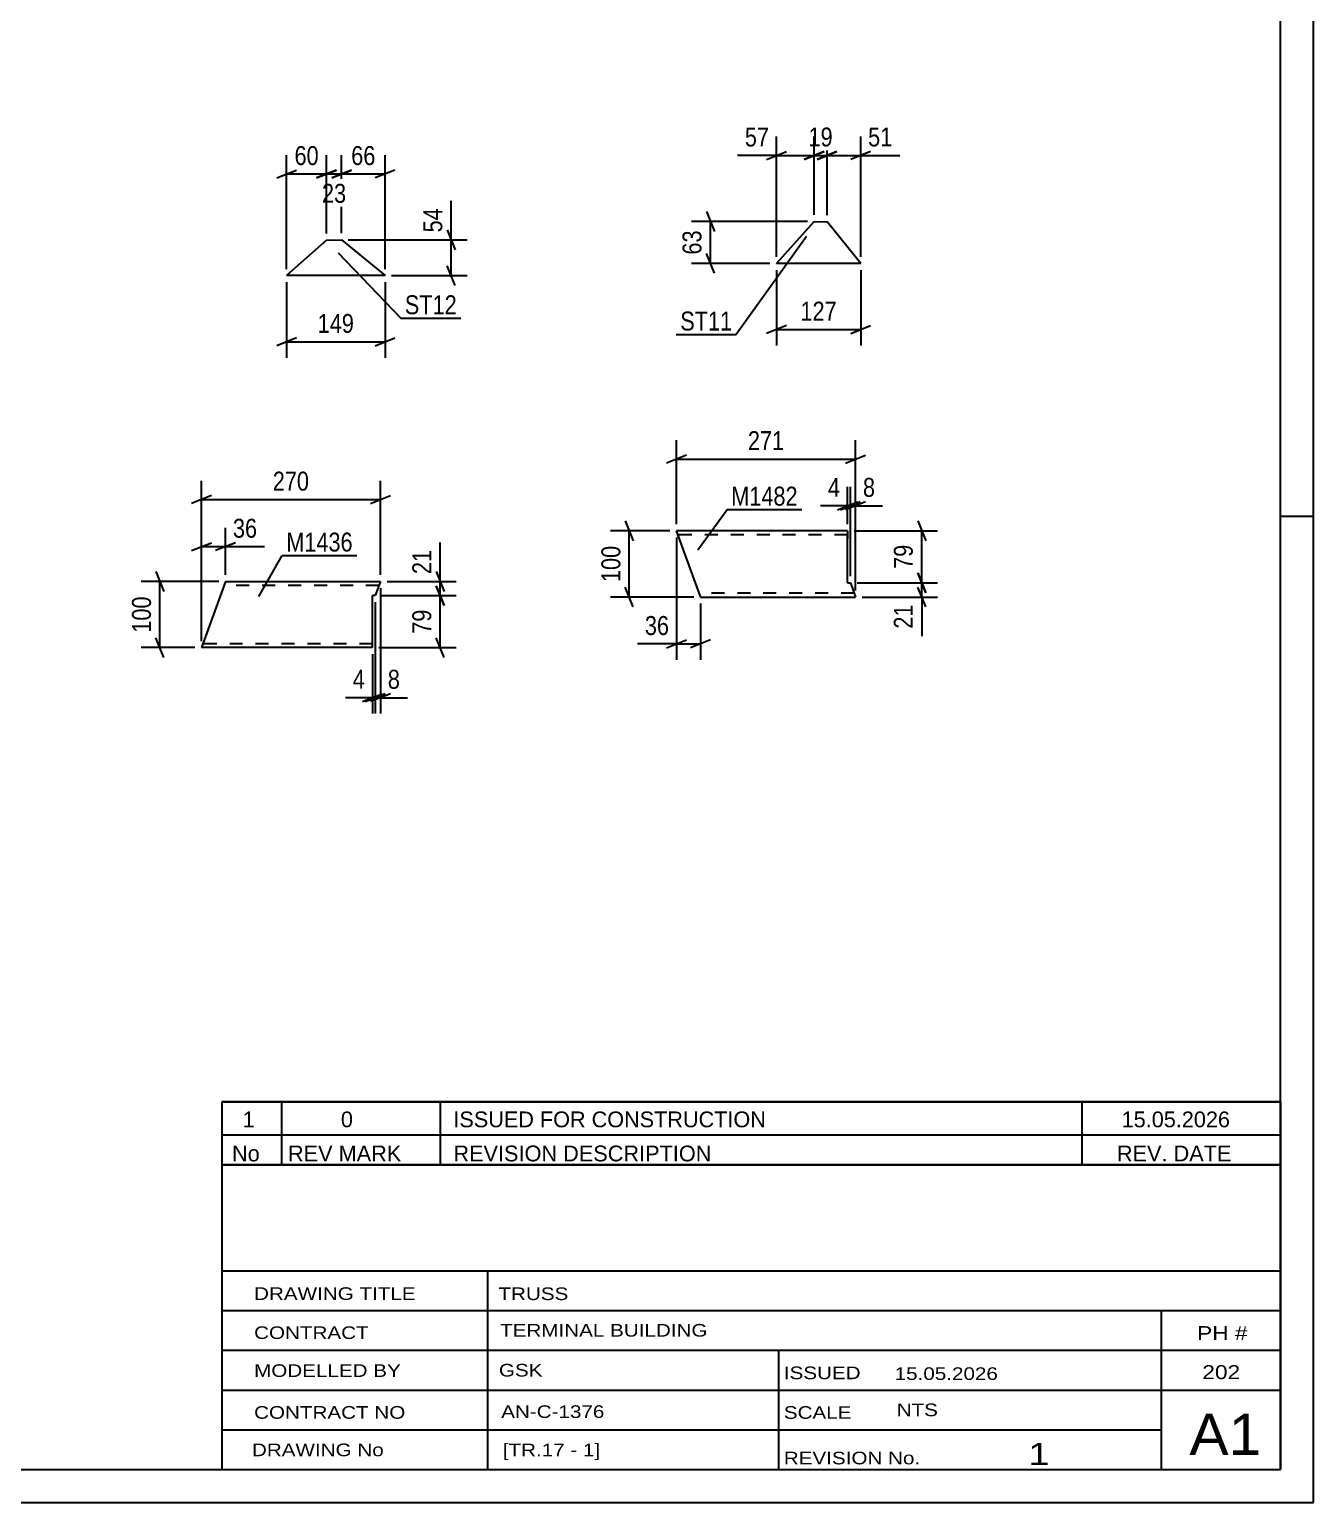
# Model space of a CAD drawing. Header units: millimetres. Extents: x 0 to 594, y 0 to 420.
# Drawn here: x 399.9 to 594, y 0 to 222.6 of the extents above; entities that cross this region are included whole.
import ezdxf

# ---------------------------------------------------------------- set-up
doc = ezdxf.new("R2010")
doc.units = ezdxf.units.MM
doc.linetypes.add('DXK_LINE_DOT2', pattern=[3.9198, 1.9599, -1.9599])
doc.styles.add('Arial Narrow', font='ARIALN.TTF', dxfattribs={"height": 0.2})

# ---------------------------------------------------------------- blocks, each defined once
blk = doc.blocks.new('Unknown-389636974-24141')
at = {"color": 5, "linetype": 'Continuous'}
for p, q in [((594, 0), (594, 420)), ((589, 5), (589, 415)), ((594, 149), (589, 149)), ((5, 5), (589, 5)), ((0, 0), (594, 0))]:
    blk.add_line(p, q, dxfattribs=at)
blk = doc.blocks.new('Unknown-389636974-76566')
at = {"color": 7, "linetype": 'Continuous'}
for p, q in [((429, 51.05), (429, 5)), ((429, 51.05), (589, 51.05)), ((589, 51), (589, 5)), ((429, 35), (589, 35)), ((469.14, 35), (469.14, 5)), ((429, 29), (589, 29)), ((571, 5.05), (571, 29.05)), ((429, 23), (589, 23)), ((513.14, 23), (513.14, 5)), ((429, 17), (589, 17)), ((429, 11), (571, 11)), ((429, 5), (589, 5))]:
    blk.add_line(p, q, dxfattribs=at)
at = {"color": 7, "style": 'Arial Narrow'}
for s, height, width, p in [('DRAWING TITLE', 1.9089, 1.425378, (433.88, 30.61)), ('TRUSS', 1.909, 1.425378, (470.81, 30.59)), ('TERMINAL BUILDING', 1.9089, 1.425378, (471.06, 25.07)), ('CONTRACT', 1.909, 1.425378, (433.88, 24.71)), ('MODELLED BY', 1.9089, 1.425378, (433.88, 18.98)), ('GSK', 1.909, 1.425378, (470.88, 19.04)), ('ISSUED', 1.909, 1.425378, (513.94, 18.64)), ('15.05.2026', 1.909, 1.425378, (530.69, 18.52)), ('CONTRACT NO', 1.9089, 1.425378, (433.88, 12.66)), ('AN-C-1376', 1.909, 1.425378, (471.23, 12.78)), ('SCALE', 1.909, 1.425378, (513.94, 12.65)), ('A1', 6.204, 1.25, (575.24, 7.2)), ('DRAWING No', 1.909, 1.425378, (433.56, 7)), ('[TR.17 - 1]', 1.9089, 1.425378, (471.46, 6.99)), ('1', 3.34, 1.5, (550.91, 5.68)), ('REVISION No.', 1.9089, 1.425378, (513.94, 5.77))]:
    blk.add_text(s, height=height, dxfattribs=dict(at, width=width)).set_placement(p)
at = {"color": 7, "linetype": 'Continuous', "style": 'Arial Narrow'}
for s, height, width, p in [('PH #', 2.1, 1.42538, (576.4, 24.55)), ('202', 2.1, 1.42538, (577.19, 18.65)), ('NTS', 1.909, 1.425378, (531, 13.05))]:
    blk.add_text(s, height=height, dxfattribs=dict(at, width=width)).set_placement(p)
blk = doc.blocks.new('Unknown-389636974-76567')
at = {"color": 7, "linetype": 'Continuous'}
for p, q in [((429, 60.55), (589, 60.55)), ((589, 60.55), (429, 60.55)), ((429, 60.55), (429, 55.55)), ((438, 60.55), (438, 55.55)), ((462, 60.55), (462, 55.55)), ((559, 60.55), (559, 55.55)), ((589, 60.55), (589, 55.55)), ((429, 55.55), (589, 55.55)), ((429, 55.55), (429, 51.05)), ((429, 55.55), (589, 55.55)), ((438, 55.55), (438, 51.05)), ((462, 55.55), (462, 51.05)), ((559, 55.55), (559, 51.05)), ((589, 55.55), (589, 51.05)), ((589, 51.05), (429, 51.05))]:
    blk.add_line(p, q, dxfattribs=at)
at = {"color": 7, "linetype": 'Continuous', "style": 'Arial Narrow'}
for s, height, width, p in [('1', 2.39, 1.196471, (432.16, 56.7)), ('0', 2.39, 1.196471, (447, 56.7)), ('ISSUED FOR CONSTRUCTION', 2.3861, 1.196471, (464, 56.7)), ('15.05.2026', 2.386, 1.196471, (565, 56.7)), ('No', 2.386, 1.2, (430.54, 51.55)), ('REV MARK', 2.386, 1.2, (439, 51.55)), ('REVISION DESCRIPTION', 2.3861, 1.2, (464, 51.55)), ('REV. DATE', 2.386, 1.2, (564.28, 51.55))]:
    blk.add_text(s, height=height, dxfattribs=dict(at, width=width)).set_placement(p)
blk = doc.blocks.new('Part-389636974-57059 - 57058')
at = {"color": 2, "linetype": 'Continuous'}
for p, q in [((512.84, 187.23), (518.52, 193.55)), ((518.52, 193.55), (520.47, 193.5)), ((525.56, 187.23), (520.47, 193.5)), ((525.56, 187.23), (512.84, 187.23))]:
    blk.add_line(p, q, dxfattribs=at)
blk = doc.blocks.new('Part-389636974-57066 - 57065')
at = {"color": 2, "linetype": 'Continuous'}
for p, q in [((444.83, 190.74), (438.8, 185.38)), ((444.83, 190.74), (447.11, 190.79)), ((447.11, 190.79), (453.67, 185.38)), ((453.67, 185.38), (438.8, 185.38))]:
    blk.add_line(p, q, dxfattribs=at)
blk = doc.blocks.new('Part-389636974-74723 - 74722')
at = {"color": 2, "linetype": 'Continuous'}
for p, q in [((429.56, 139.17), (425.92, 129.17)), ((429.56, 139.17), (452.97, 139.17)), ((452.93, 139.08), (452.19, 137.03)), ((452.97, 139.17), (452.93, 139.08)), ((452.19, 137.03), (451.75, 137.03)), ((451.75, 129.17), (451.75, 137.03)), ((451.75, 129.17), (425.92, 129.17))]:
    blk.add_line(p, q, dxfattribs=at)
at = {"color": 7, "linetype": 'DXK_LINE_DOT2'}
for p, q in [((452.75, 138.57), (429.34, 138.57)), ((426.14, 129.77), (426.15, 129.81)), ((451.75, 129.77), (426.14, 129.77))]:
    blk.add_line(p, q, dxfattribs=at)
blk = doc.blocks.new('Part-389636974-74734 - 74733')
at = {"color": 2, "linetype": 'Continuous'}
for p, q in [((523.56, 146.82), (497.72, 146.82)), ((501.33, 136.91), (497.72, 146.82)), ((523.56, 146.82), (523.56, 146.73)), ((523.56, 146.73), (523.56, 145.62)), ((523.56, 138.97), (523.56, 145.62)), ((523.56, 138.97), (524, 138.97)), ((524, 138.97), (524.78, 136.82)), ((501.33, 136.91), (501.36, 136.82)), ((501.36, 136.82), (524.78, 136.82))]:
    blk.add_line(p, q, dxfattribs=at)
at = {"color": 7, "linetype": 'DXK_LINE_DOT2'}
for p, q in [((523.56, 146.22), (497.94, 146.22)), ((523.56, 145.62), (523.56, 146.47)), ((523.6, 138.97), (523.56, 138.97)), ((501.15, 137.42), (501.13, 137.47)), ((524.56, 137.42), (501.15, 137.42)), ((501.36, 136.82), (524.78, 136.82))]:
    blk.add_line(p, q, dxfattribs=at)
blk = doc.blocks.new('StraightDimension-389636974-57818 - 57058')
at = {"color": 7, "linetype": 'Continuous'}
for p, q in [((502.24, 195.05), (503.44, 192.05)), ((517.52, 193.55), (499.99, 193.55)), ((502.84, 187.23), (502.84, 193.55)), ((511.84, 187.23), (499.99, 187.23)), ((503.44, 185.73), (502.24, 188.73))]:
    blk.add_line(p, q, dxfattribs=at)
at = {"color": 0}
blk.add_wipeout([(502.09, 192.82), (497.89, 192.82), (497.89, 187.96), (502.09, 187.96)], dxfattribs=at)
at = {"color": 3, "style": 'Arial Narrow'}
blk.add_text('63', height=2.863, rotation=90.0002, dxfattribs=at).set_placement((501.49, 188.56))
blk = doc.blocks.new('StraightDimension-389636974-57812 - 57058')
at = {"color": 7, "linetype": 'Continuous'}
for p, q in [((512.84, 186.23), (512.84, 174.83)), ((525.56, 186.23), (525.56, 174.83)), ((514.34, 177.83), (511.34, 176.63)), ((512.84, 177.23), (525.56, 177.23)), ((524.06, 176.63), (527.06, 177.83))]:
    blk.add_line(p, q, dxfattribs=at)
at = {"color": 0}
blk.add_wipeout([(522.54, 177.98), (522.54, 182.18), (515.85, 182.18), (515.85, 177.98)], dxfattribs=at)
at = {"color": 3, "style": 'Arial Narrow'}
blk.add_text('127', height=2.863, dxfattribs=at).set_placement((516.45, 178.58))
blk = doc.blocks.new('StraightDimension-389636974-57804 - 57058')
at = {"color": 7, "linetype": 'Continuous'}
for p, q in [((520.47, 194.5), (520.47, 206.4)), ((525.56, 188.23), (525.56, 206.4)), ((518.97, 202.95), (521.97, 204.15)), ((520.47, 203.55), (525.56, 203.55)), ((527.06, 204.15), (524.06, 202.95))]:
    blk.add_line(p, q, dxfattribs=at)
at = {"color": 0}
blk.add_wipeout([(530.94, 204.3), (530.94, 208.5), (526.08, 208.5), (526.08, 204.3)], dxfattribs=at)
at = {"color": 7, "linetype": 'Continuous'}
blk.add_line((525.56, 203.55), (531.46, 203.55), dxfattribs=at)
blk.add_line((525.56, 203.55), (531.46, 203.55), dxfattribs=at)
at = {"color": 3, "style": 'Arial Narrow'}
blk.add_text('51', height=2.863, dxfattribs=at).set_placement((526.68, 204.9))
blk = doc.blocks.new('StraightDimension-389636974-57805 - 57058')
at = {"color": 7, "linetype": 'Continuous'}
for p, q in [((518.52, 194.55), (518.52, 206.4)), ((520.47, 194.5), (520.47, 206.4)), ((517.02, 202.95), (520.02, 204.15)), ((518.52, 203.55), (520.47, 203.55)), ((521.97, 204.15), (518.97, 202.95))]:
    blk.add_line(p, q, dxfattribs=at)
at = {"color": 0}
blk.add_wipeout([(521.93, 204.3), (521.93, 208.5), (517.07, 208.5), (517.07, 204.3)], dxfattribs=at)
at = {"color": 3, "style": 'Arial Narrow'}
blk.add_text('19', height=2.863, dxfattribs=at).set_placement((517.67, 204.9))
blk = doc.blocks.new('StraightDimension-389636974-57806 - 57058')
at = {"color": 7, "linetype": 'Continuous'}
for p, q in [((512.84, 188.23), (512.84, 206.4)), ((518.52, 194.55), (518.52, 206.4)), ((511.34, 202.95), (514.34, 204.15)), ((512.84, 203.55), (518.52, 203.55)), ((520.02, 204.15), (517.02, 202.95))]:
    blk.add_line(p, q, dxfattribs=at)
at = {"color": 0}
blk.add_wipeout([(512.31, 204.3), (512.31, 208.5), (507.45, 208.5), (507.45, 204.3)], dxfattribs=at)
at = {"color": 7, "linetype": 'Continuous'}
blk.add_line((512.84, 203.55), (506.93, 203.55), dxfattribs=at)
blk.add_line((512.84, 203.55), (506.93, 203.55), dxfattribs=at)
at = {"color": 3, "style": 'Arial Narrow'}
blk.add_text('57', height=2.863, dxfattribs=at).set_placement((508.05, 204.9))
blk = doc.blocks.new('StraightDimension-389636974-57836 - 57065')
at = {"color": 7, "linetype": 'Continuous'}
for p, q in [((438.8, 184.38), (438.8, 172.98)), ((453.67, 184.38), (453.67, 172.98)), ((440.3, 175.98), (437.3, 174.78)), ((452.17, 174.78), (455.17, 175.98)), ((438.8, 175.38), (453.67, 175.38))]:
    blk.add_line(p, q, dxfattribs=at)
at = {"color": 0}
blk.add_wipeout([(449.58, 176.13), (449.58, 180.33), (442.89, 180.33), (442.89, 176.13)], dxfattribs=at)
at = {"color": 3, "style": 'Arial Narrow'}
blk.add_text('149', height=2.863, dxfattribs=at).set_placement((443.49, 176.73))
blk = doc.blocks.new('StraightDimension-389636974-76485 - 57065')
at = {"color": 7, "linetype": 'Continuous'}
for p, q in [((447.11, 191.79), (447.11, 203.59)), ((453.67, 186.38), (453.67, 203.59)), ((445.61, 200.14), (448.61, 201.34)), ((447.11, 200.74), (453.67, 200.74)), ((455.17, 201.34), (452.17, 200.14))]:
    blk.add_line(p, q, dxfattribs=at)
at = {"color": 0}
blk.add_wipeout([(452.82, 201.49), (452.82, 205.69), (447.96, 205.69), (447.96, 201.49)], dxfattribs=at)
at = {"color": 3, "style": 'Arial Narrow'}
blk.add_text('66', height=2.863, dxfattribs=at).set_placement((448.56, 202.09))
blk = doc.blocks.new('StraightDimension-389636974-57824 - 57065')
at = {"color": 7, "linetype": 'Continuous'}
for p, q in [((463.07, 192.29), (464.27, 189.29)), ((448.11, 190.79), (466.07, 190.79)), ((463.67, 185.38), (463.67, 190.79)), ((454.67, 185.38), (466.07, 185.38)), ((464.27, 183.88), (463.07, 186.88))]:
    blk.add_line(p, q, dxfattribs=at)
at = {"color": 0}
blk.add_wipeout([(462.92, 196.17), (458.72, 196.17), (458.72, 191.31), (462.92, 191.31)], dxfattribs=at)
at = {"color": 7, "linetype": 'Continuous'}
blk.add_line((463.67, 190.79), (463.67, 196.69), dxfattribs=at)
blk.add_line((463.67, 190.79), (463.67, 196.69), dxfattribs=at)
at = {"color": 3, "style": 'Arial Narrow'}
blk.add_text('54', height=2.863, rotation=90.0002, dxfattribs=at).set_placement((462.32, 191.91))
blk = doc.blocks.new('StraightDimension-389636974-76486 - 57065')
at = {"color": 7, "linetype": 'Continuous'}
for p, q in [((444.83, 191.74), (444.83, 203.14)), ((447.11, 191.79), (447.11, 203.14)), ((443.33, 200.14), (446.33, 201.34)), ((444.83, 200.74), (447.11, 200.74)), ((448.61, 201.34), (445.61, 200.14))]:
    blk.add_line(p, q, dxfattribs=at)
at = {"color": 0}
blk.add_wipeout([(448.4, 195.79), (448.4, 199.99), (443.54, 199.99), (443.54, 195.79)], dxfattribs=at)
at = {"color": 3, "style": 'Arial Narrow'}
blk.add_text('23', height=2.863, dxfattribs=at).set_placement((444.14, 196.39))
blk = doc.blocks.new('StraightDimension-389636974-76487 - 57065')
at = {"color": 7, "linetype": 'Continuous'}
for p, q in [((438.8, 186.38), (438.8, 203.59)), ((444.83, 191.74), (444.83, 203.59)), ((437.3, 200.14), (440.3, 201.34)), ((438.8, 200.74), (444.83, 200.74)), ((446.33, 201.34), (443.33, 200.14))]:
    blk.add_line(p, q, dxfattribs=at)
at = {"color": 0}
blk.add_wipeout([(444.24, 201.49), (444.24, 205.69), (439.39, 205.69), (439.39, 201.49)], dxfattribs=at)
at = {"color": 3, "style": 'Arial Narrow'}
blk.add_text('60', height=2.863, dxfattribs=at).set_placement((439.99, 202.09))
blk = doc.blocks.new('StraightDimension-389636974-74899 - 74722')
at = {"color": 7, "linetype": 'Continuous'}
for p, q in [((425.92, 130.17), (425.92, 154.4)), ((452.97, 140.17), (452.97, 154.4)), ((427.42, 152.15), (424.42, 150.95)), ((425.92, 151.55), (452.97, 151.55)), ((451.47, 150.95), (454.47, 152.15))]:
    blk.add_line(p, q, dxfattribs=at)
at = {"color": 0}
blk.add_wipeout([(442.79, 152.3), (442.79, 156.5), (436.1, 156.5), (436.1, 152.3)], dxfattribs=at)
at = {"color": 3, "style": 'Arial Narrow'}
blk.add_text('270', height=2.863, dxfattribs=at).set_placement((436.7, 152.9))
blk = doc.blocks.new('StraightDimension-389636974-75711 - 74722')
at = {"color": 7, "linetype": 'Continuous'}
for p, q in [((452.97, 138.17), (452.97, 119.21)), ((452.19, 136.03), (452.19, 119.21)), ((450.69, 121.01), (453.69, 122.21)), ((454.47, 122.21), (451.47, 121.01)), ((452.19, 121.61), (452.97, 121.61))]:
    blk.add_line(p, q, dxfattribs=at)
at = {"color": 0}
blk.add_wipeout([(456.52, 122.36), (456.52, 126.56), (453.49, 126.56), (453.49, 122.36)], dxfattribs=at)
at = {"color": 7, "linetype": 'Continuous'}
blk.add_line((452.97, 121.61), (457.05, 121.61), dxfattribs=at)
blk.add_line((452.97, 121.61), (457.05, 121.61), dxfattribs=at)
at = {"color": 3, "style": 'Arial Narrow'}
blk.add_text('8', height=2.86, dxfattribs=at).set_placement((454.09, 122.96))
blk = doc.blocks.new('StraightDimension-389636974-75712 - 74722')
at = {"color": 7, "linetype": 'Continuous'}
for p, q in [((452.19, 136.03), (452.19, 119.21)), ((451.75, 128.17), (451.75, 119.21)), ((450.25, 121.01), (453.25, 122.21)), ((453.69, 122.21), (450.69, 121.01)), ((451.75, 121.61), (452.19, 121.61))]:
    blk.add_line(p, q, dxfattribs=at)
at = {"color": 0}
blk.add_wipeout([(451.23, 122.36), (451.23, 126.56), (448.2, 126.56), (448.2, 122.36)], dxfattribs=at)
at = {"color": 7, "linetype": 'Continuous'}
blk.add_line((451.75, 121.61), (447.67, 121.61), dxfattribs=at)
blk.add_line((451.75, 121.61), (447.67, 121.61), dxfattribs=at)
at = {"color": 3, "style": 'Arial Narrow'}
blk.add_text('4', height=2.86, dxfattribs=at).set_placement((448.8, 122.96))
blk = doc.blocks.new('StraightDimension-389636974-74873 - 74722')
at = {"color": 7, "linetype": 'Continuous'}
for p, q in [((419.04, 140.67), (420.24, 137.67)), ((428.56, 139.17), (416.79, 139.17)), ((419.64, 129.17), (419.64, 139.17)), ((424.92, 129.17), (416.79, 129.17)), ((420.24, 127.67), (419.04, 130.67))]:
    blk.add_line(p, q, dxfattribs=at)
at = {"color": 0}
blk.add_wipeout([(418.89, 137.51), (414.69, 137.51), (414.69, 130.83), (418.89, 130.83)], dxfattribs=at)
at = {"color": 3, "style": 'Arial Narrow'}
blk.add_text('100', height=2.863, rotation=90.0002, dxfattribs=at).set_placement((418.29, 131.43))
blk = doc.blocks.new('StraightDimension-389636974-75681 - 74722')
at = {"color": 7, "linetype": 'Continuous'}
for p, q in [((461.4, 140.67), (462.6, 137.67)), ((453.97, 139.17), (464.4, 139.17)), ((462.6, 135.53), (461.4, 138.53)), ((462, 137.03), (462, 139.17)), ((453.19, 137.03), (464.4, 137.03))]:
    blk.add_line(p, q, dxfattribs=at)
at = {"color": 0}
blk.add_wipeout([(461.25, 144.55), (457.05, 144.55), (457.05, 139.69), (461.25, 139.69)], dxfattribs=at)
at = {"color": 7, "linetype": 'Continuous'}
blk.add_line((462, 139.17), (462, 145.07), dxfattribs=at)
blk.add_line((462, 139.17), (462, 145.07), dxfattribs=at)
at = {"color": 3, "style": 'Arial Narrow'}
blk.add_text('21', height=2.863, rotation=90.0002, dxfattribs=at).set_placement((460.65, 140.29))
blk = doc.blocks.new('StraightDimension-389636974-75682 - 74722')
at = {"color": 7, "linetype": 'Continuous'}
for p, q in [((461.4, 138.53), (462.6, 135.53)), ((453.19, 137.03), (464.4, 137.03)), ((462, 129.17), (462, 137.03)), ((452.75, 129.17), (464.4, 129.17)), ((462.6, 127.67), (461.4, 130.67))]:
    blk.add_line(p, q, dxfattribs=at)
at = {"color": 0}
blk.add_wipeout([(461.25, 135.53), (457.05, 135.53), (457.05, 130.67), (461.25, 130.67)], dxfattribs=at)
at = {"color": 3, "style": 'Arial Narrow'}
blk.add_text('79', height=2.863, rotation=90.0002, dxfattribs=at).set_placement((460.65, 131.27))
blk = doc.blocks.new('StraightDimension-389636974-75762 - 74722')
at = {"color": 7, "linetype": 'Continuous'}
for p, q in [((425.92, 130.17), (425.92, 147.28)), ((429.56, 140.17), (429.56, 147.28)), ((424.42, 143.83), (427.42, 145.03)), ((431.06, 145.03), (428.06, 143.83)), ((425.92, 144.43), (429.56, 144.43))]:
    blk.add_line(p, q, dxfattribs=at)
at = {"color": 0}
blk.add_wipeout([(434.94, 145.18), (434.94, 149.38), (430.08, 149.38), (430.08, 145.18)], dxfattribs=at)
at = {"color": 7, "linetype": 'Continuous'}
blk.add_line((429.56, 144.43), (435.46, 144.43), dxfattribs=at)
blk.add_line((429.56, 144.43), (435.46, 144.43), dxfattribs=at)
at = {"color": 3, "style": 'Arial Narrow'}
blk.add_text('36', height=2.863, dxfattribs=at).set_placement((430.68, 145.78))
blk = doc.blocks.new('StraightDimension-389636974-75825 - 74733')
at = {"color": 7, "linetype": 'Continuous'}
for p, q in [((534.18, 148.32), (535.38, 145.32)), ((524.56, 146.82), (537.18, 146.82)), ((534.78, 138.97), (534.78, 146.82)), ((535.38, 137.47), (534.18, 140.47)), ((525, 138.97), (537.18, 138.97))]:
    blk.add_line(p, q, dxfattribs=at)
at = {"color": 0}
blk.add_wipeout([(534.03, 145.32), (529.83, 145.32), (529.83, 140.47), (534.03, 140.47)], dxfattribs=at)
at = {"color": 3, "style": 'Arial Narrow'}
blk.add_text('79', height=2.863, rotation=90.0002, dxfattribs=at).set_placement((533.43, 141.07))
blk = doc.blocks.new('StraightDimension-389636974-75987 - 74733')
at = {"color": 7, "linetype": 'Continuous'}
for p, q in [((524, 139.97), (524, 153.46)), ((524.78, 137.82), (524.78, 153.46)), ((522.5, 150.01), (525.5, 151.21)), ((526.28, 151.21), (523.28, 150.01)), ((524, 150.61), (524.78, 150.61))]:
    blk.add_line(p, q, dxfattribs=at)
at = {"color": 0}
blk.add_wipeout([(528.33, 151.36), (528.33, 155.56), (525.3, 155.56), (525.3, 151.36)], dxfattribs=at)
at = {"color": 7, "linetype": 'Continuous'}
blk.add_line((524.78, 150.61), (528.86, 150.61), dxfattribs=at)
blk.add_line((524.78, 150.61), (528.86, 150.61), dxfattribs=at)
at = {"color": 3, "style": 'Arial Narrow'}
blk.add_text('8', height=2.86, dxfattribs=at).set_placement((525.9, 151.96))
blk = doc.blocks.new('StraightDimension-389636974-74912 - 74733')
at = {"color": 7, "linetype": 'Continuous'}
for p, q in [((489.98, 148.32), (491.18, 145.32)), ((496.72, 146.82), (487.73, 146.82)), ((490.58, 136.82), (490.58, 146.82)), ((491.18, 135.32), (489.98, 138.32)), ((500.36, 136.82), (487.73, 136.82))]:
    blk.add_line(p, q, dxfattribs=at)
at = {"color": 0}
blk.add_wipeout([(489.83, 145.16), (485.63, 145.16), (485.63, 138.48), (489.83, 138.48)], dxfattribs=at)
at = {"color": 3, "style": 'Arial Narrow'}
blk.add_text('100', height=2.863, rotation=90.0002, dxfattribs=at).set_placement((489.23, 139.08))
blk = doc.blocks.new('StraightDimension-389636974-74918 - 74733')
at = {"color": 7, "linetype": 'Continuous'}
for p, q in [((497.72, 145.82), (497.72, 127.33)), ((501.36, 135.82), (501.36, 127.33)), ((496.22, 129.13), (499.22, 130.33)), ((497.72, 129.73), (501.36, 129.73)), ((502.86, 130.33), (499.86, 129.13))]:
    blk.add_line(p, q, dxfattribs=at)
at = {"color": 0}
blk.add_wipeout([(497.2, 130.48), (497.2, 134.68), (492.34, 134.68), (492.34, 130.48)], dxfattribs=at)
at = {"color": 7, "linetype": 'Continuous'}
blk.add_line((497.72, 129.73), (491.82, 129.73), dxfattribs=at)
blk.add_line((497.72, 129.73), (491.82, 129.73), dxfattribs=at)
at = {"color": 3, "style": 'Arial Narrow'}
blk.add_text('36', height=2.863, dxfattribs=at).set_placement((492.94, 131.08))
blk = doc.blocks.new('StraightDimension-389636974-75826 - 74733')
at = {"color": 7, "linetype": 'Continuous'}
for p, q in [((534.18, 140.47), (535.38, 137.47)), ((525, 138.97), (537.18, 138.97)), ((535.38, 135.32), (534.18, 138.32)), ((534.78, 136.82), (534.78, 138.97)), ((525.78, 136.82), (537.18, 136.82))]:
    blk.add_line(p, q, dxfattribs=at)
at = {"color": 0}
blk.add_wipeout([(534.03, 136.3), (529.83, 136.3), (529.83, 131.44), (534.03, 131.44)], dxfattribs=at)
at = {"color": 7, "linetype": 'Continuous'}
blk.add_line((534.78, 136.82), (534.78, 130.91), dxfattribs=at)
blk.add_line((534.78, 136.82), (534.78, 130.91), dxfattribs=at)
at = {"color": 3, "style": 'Arial Narrow'}
blk.add_text('21', height=2.863, rotation=90.0002, dxfattribs=at).set_placement((533.43, 132.04))
blk = doc.blocks.new('StraightDimension-389636974-74938 - 74733')
at = {"color": 7, "linetype": 'Continuous'}
for p, q in [((497.72, 147.82), (497.72, 160.52)), ((524.78, 137.82), (524.78, 160.52)), ((499.22, 158.27), (496.22, 157.07)), ((523.28, 157.07), (526.28, 158.27)), ((497.72, 157.67), (524.78, 157.67))]:
    blk.add_line(p, q, dxfattribs=at)
at = {"color": 0}
blk.add_wipeout([(514.59, 158.42), (514.59, 162.62), (507.91, 162.62), (507.91, 158.42)], dxfattribs=at)
at = {"color": 3, "style": 'Arial Narrow'}
blk.add_text('271', height=2.863, dxfattribs=at).set_placement((508.51, 159.02))
blk = doc.blocks.new('StraightDimension-389636974-75988 - 74733')
at = {"color": 7, "linetype": 'Continuous'}
for p, q in [((523.56, 147.82), (523.56, 153.46)), ((524, 139.97), (524, 153.46)), ((522.06, 150.01), (525.06, 151.21)), ((525.5, 151.21), (522.5, 150.01)), ((523.56, 150.61), (524, 150.61))]:
    blk.add_line(p, q, dxfattribs=at)
at = {"color": 0}
blk.add_wipeout([(523.04, 151.36), (523.04, 155.56), (520.01, 155.56), (520.01, 151.36)], dxfattribs=at)
at = {"color": 7, "linetype": 'Continuous'}
blk.add_line((523.56, 150.61), (519.48, 150.61), dxfattribs=at)
blk.add_line((523.56, 150.61), (519.48, 150.61), dxfattribs=at)
at = {"color": 3, "style": 'Arial Narrow'}
blk.add_text('4', height=2.86, dxfattribs=at).set_placement((520.61, 151.96))
blk = doc.blocks.new('Mark-389636974-58077 - 57058')
at = {"color": 0}
blk.add_wipeout([(506.14, 177.09), (506.14, 180.09), (498.29, 180.09), (498.29, 177.09)], dxfattribs=at)
blk.add_wipeout([(506.14, 177.09), (506.14, 180.09), (498.29, 180.09), (498.29, 177.09)], dxfattribs=at)
at = {"color": 30, "linetype": 'Continuous'}
for p in [(517.35, 191.3), (497.69, 176.49)]:
    blk.add_line(p, (506.74, 176.49), dxfattribs=at)
at = {"color": 3, "style": 'Arial Narrow'}
blk.add_text('ST11', height=2.863, dxfattribs=at).set_placement((498.29, 177.09))
blk = doc.blocks.new('Mark-389636974-58080 - 57065')
at = {"color": 0}
blk.add_wipeout([(464.52, 179.55), (464.52, 182.55), (456.66, 182.55), (456.66, 179.55)], dxfattribs=at)
blk.add_wipeout([(464.52, 179.55), (464.52, 182.55), (456.66, 182.55), (456.66, 179.55)], dxfattribs=at)
at = {"color": 30, "linetype": 'Continuous'}
for p, q in [((446.6, 188.85), (456.06, 178.95)), ((456.06, 178.95), (465.12, 178.95))]:
    blk.add_line(p, q, dxfattribs=at)
at = {"color": 3, "style": 'Arial Narrow'}
blk.add_text('ST12', height=2.863, dxfattribs=at).set_placement((456.66, 179.55))
blk = doc.blocks.new('Mark-389636974-75004 - 74722')
at = {"color": 0}
blk.add_wipeout([(448.79, 143.69), (448.79, 146.69), (438.74, 146.69), (438.74, 143.69)], dxfattribs=at)
blk.add_wipeout([(448.79, 143.69), (448.79, 146.69), (438.74, 146.69), (438.74, 143.69)], dxfattribs=at)
at = {"color": 30, "linetype": 'Continuous'}
for p, q in [((434.61, 136.91), (438.14, 143.09)), ((438.14, 143.09), (449.39, 143.09))]:
    blk.add_line(p, q, dxfattribs=at)
at = {"color": 3, "style": 'Arial Narrow'}
blk.add_text('M1436', height=2.863, dxfattribs=at).set_placement((438.74, 143.69))
blk = doc.blocks.new('Mark-389636974-75007 - 74733')
at = {"color": 0}
blk.add_wipeout([(516.04, 150.63), (516.04, 153.63), (505.99, 153.63), (505.99, 150.63)], dxfattribs=at)
blk.add_wipeout([(516.04, 150.63), (516.04, 153.63), (505.99, 153.63), (505.99, 150.63)], dxfattribs=at)
at = {"color": 30, "linetype": 'Continuous'}
for p, q in [((500.96, 143.94), (505.39, 150.03)), ((505.39, 150.03), (516.64, 150.03))]:
    blk.add_line(p, q, dxfattribs=at)
at = {"color": 3, "style": 'Arial Narrow'}
blk.add_text('M1482', height=2.863, dxfattribs=at).set_placement((505.99, 150.63))

msp = doc.modelspace()

# ---------------------------------------------------------------- block references
for name in ['Unknown-389636974-24141', 'Part-389636974-57059 - 57058', 'Part-389636974-57066 - 57065', 'Part-389636974-74734 - 74733', 'Part-389636974-74723 - 74722', 'Unknown-389636974-76567', 'Unknown-389636974-76566']:
    msp.add_blockref(name, (0, 0))

# ---------------------------------------------------------------- next in the draw order: block references
for name in ['StraightDimension-389636974-57804 - 57058', 'StraightDimension-389636974-76485 - 57065', 'StraightDimension-389636974-57818 - 57058', 'StraightDimension-389636974-57836 - 57065', 'StraightDimension-389636974-74899 - 74722', 'StraightDimension-389636974-74912 - 74733', 'StraightDimension-389636974-75825 - 74733']:
    msp.add_blockref(name, (0, 0))

# ---------------------------------------------------------------- next in the draw order: block references
for name in ['StraightDimension-389636974-57805 - 57058', 'StraightDimension-389636974-57824 - 57065', 'StraightDimension-389636974-57812 - 57058', 'StraightDimension-389636974-75987 - 74733', 'StraightDimension-389636974-74918 - 74733', 'StraightDimension-389636974-74873 - 74722', 'StraightDimension-389636974-75711 - 74722']:
    msp.add_blockref(name, (0, 0))

# ---------------------------------------------------------------- next in the draw order: block references
for name in ['StraightDimension-389636974-57806 - 57058', 'StraightDimension-389636974-76486 - 57065', 'StraightDimension-389636974-75762 - 74722', 'StraightDimension-389636974-75826 - 74733', 'StraightDimension-389636974-75712 - 74722']:
    msp.add_blockref(name, (0, 0))

# ---------------------------------------------------------------- next in the draw order: block references
for name in ['StraightDimension-389636974-76487 - 57065', 'Mark-389636974-58077 - 57058', 'StraightDimension-389636974-74938 - 74733', 'Mark-389636974-75004 - 74722', 'StraightDimension-389636974-75681 - 74722']:
    msp.add_blockref(name, (0, 0))

# ---------------------------------------------------------------- next in the draw order: block references
for name in ['Mark-389636974-58080 - 57065', 'Mark-389636974-75007 - 74733', 'StraightDimension-389636974-75988 - 74733', 'StraightDimension-389636974-75682 - 74722']:
    msp.add_blockref(name, (0, 0))

doc.saveas('drawing.dxf')
